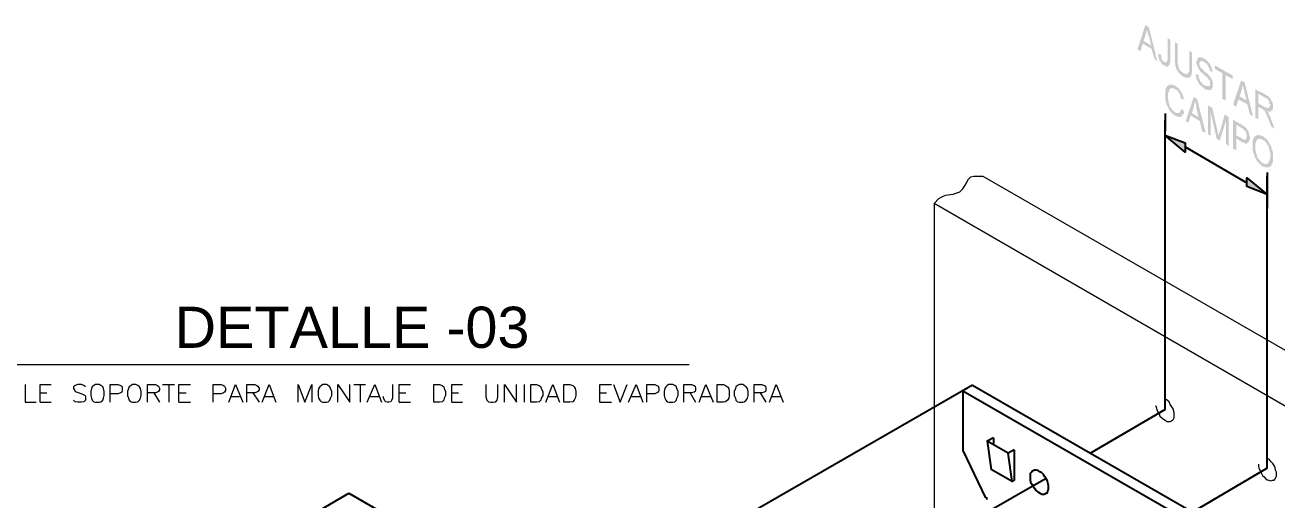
# Model space of a CAD drawing. Header units: millimetres. Extents: x 821 to 906, y 83 to 185.
# Drawn here: x 900.011 to 903.478, y 89.14 to 90.456 of the extents above; entities that cross this region are included whole.
import ezdxf

# ---------------------------------------------------------------- set-up
doc = ezdxf.new("R2010")
doc.units = ezdxf.units.MM
doc.layers.add('C.EMPOTRADO EN PARED Y TECHO', color=210, linetype='Continuous', lineweight=40)
doc.styles.add('Arial$001', font='arial.ttf', dxfattribs={"height": 3.480444})

# ---------------------------------------------------------------- blocks, each defined once
blk = doc.blocks.new('rejfgjfgjfg')
at = {"true_color": 0x000007}
h = blk.add_hatch(color=7, dxfattribs=at)
h.paths.add_polyline_path([(465.0527, 122.7571), (465.0825, 122.8483), (465.0958, 122.84), (465.1273, 122.7124), (465.1173, 122.7206), (465.1057, 122.7588), (465.0726, 122.7787), (465.0643, 122.7505)])
h.paths.add_polyline_path([(465.0759, 122.7886), (465.1041, 122.772), (465.0958, 122.8068), (465.0925, 122.8101), (465.0925, 122.8118), (465.0925, 122.8135), (465.0925, 122.8168), (465.0908, 122.8184), (465.0908, 122.8201), (465.0908, 122.8218), (465.0908, 122.8251), (465.0892, 122.8267), (465.0892, 122.8284), (465.0892, 122.8317), (465.0892, 122.8334), (465.0892, 122.8317), (465.0892, 122.8284), (465.0875, 122.8267), (465.0875, 122.8251), (465.0875, 122.8218), (465.0875, 122.8234), (465.0875, 122.8201), (465.0842, 122.8184), (465.0842, 122.8168), (465.0842, 122.8135)])
for points in [[(465.1306, 122.7422), (465.1405, 122.7372), (465.1405, 122.7356), (465.1405, 122.7339), (465.1422, 122.7339), (465.1422, 122.7306), (465.1422, 122.7289), (465.1422, 122.7273), (465.1422, 122.7256), (465.1422, 122.7223), (465.1438, 122.7206), (465.1438, 122.719), (465.1455, 122.7157), (465.1455, 122.714), (465.1488, 122.714), (465.1488, 122.7124), (465.1505, 122.7124), (465.1505, 122.7107), (465.1521, 122.7107), (465.1555, 122.7107), (465.1555, 122.7074), (465.1571, 122.7074), (465.1588, 122.7074), (465.1604, 122.7074), (465.1604, 122.7107), (465.1637, 122.7107), (465.1637, 122.7124), (465.1637, 122.714), (465.1637, 122.7157), (465.1654, 122.7157), (465.1654, 122.719), (465.1654, 122.7206), (465.1654, 122.7223), (465.1654, 122.7256), (465.1654, 122.7985), (465.1753, 122.7936), (465.1753, 122.7206), (465.1753, 122.719), (465.1753, 122.7157), (465.1753, 122.714), (465.1753, 122.7124), (465.1753, 122.7107), (465.1753, 122.7074), (465.1737, 122.7074), (465.1737, 122.7057), (465.1737, 122.7041), (465.1737, 122.7008), (465.1737, 122.7024), (465.172, 122.6991), (465.172, 122.6974), (465.1704, 122.6958), (465.1687, 122.6958), (465.1671, 122.6958), (465.1671, 122.6925), (465.1654, 122.6925), (465.1637, 122.6925), (465.1604, 122.6925), (465.1588, 122.6958), (465.1571, 122.6958), (465.1555, 122.6958), (465.1521, 122.6974), (465.1505, 122.6974), (465.1505, 122.6991), (465.1488, 122.6991), (465.1455, 122.7008), (465.1455, 122.7024), (465.1438, 122.7041), (465.1422, 122.7057), (465.1405, 122.7074), (465.1405, 122.7107), (465.1372, 122.7124), (465.1356, 122.714), (465.1356, 122.7157), (465.1356, 122.7173), (465.1356, 122.719), (465.1339, 122.7206), (465.1339, 122.7223), (465.1339, 122.7256), (465.1306, 122.7273), (465.1306, 122.7289), (465.1306, 122.7306), (465.1306, 122.7339), (465.1306, 122.7356), (465.1306, 122.7372), (465.1306, 122.7405)], [(465.2466, 122.7521), (465.2566, 122.7455), (465.2566, 122.6842), (465.2566, 122.6825), (465.2566, 122.6809), (465.2566, 122.6776), (465.2566, 122.6759), (465.2566, 122.6742), (465.2566, 122.6726), (465.2566, 122.6693), (465.2566, 122.6676), (465.2566, 122.6659), (465.2549, 122.6659), (465.2549, 122.6626), (465.2549, 122.6643), (465.2549, 122.661), (465.2549, 122.6593), (465.2516, 122.6577), (465.2516, 122.6543), (465.2499, 122.6543), (465.2499, 122.6527), (465.2483, 122.6527), (465.2483, 122.651), (465.2466, 122.651), (465.2433, 122.651), (465.2416, 122.651), (465.24, 122.651), (465.2367, 122.651), (465.235, 122.651), (465.2334, 122.651), (465.2334, 122.6527), (465.2317, 122.6527), (465.2284, 122.6527), (465.2267, 122.6543), (465.2251, 122.6543), (465.2234, 122.6577), (465.2201, 122.6577), (465.2201, 122.6593), (465.2184, 122.6593), (465.2168, 122.661), (465.2135, 122.6626), (465.2135, 122.6643), (465.2118, 122.6659), (465.2101, 122.6676), (465.2085, 122.6693), (465.2068, 122.6693), (465.2052, 122.6726), (465.2052, 122.6742), (465.2035, 122.6759), (465.2019, 122.6776), (465.2019, 122.6809), (465.1985, 122.6825), (465.1985, 122.6842), (465.1969, 122.6875), (465.1969, 122.6892), (465.1969, 122.6908), (465.1969, 122.6925), (465.1952, 122.6925), (465.1952, 122.6958), (465.1952, 122.6974), (465.1952, 122.6991), (465.1952, 122.7008), (465.1952, 122.7041), (465.1936, 122.7057), (465.1936, 122.7074), (465.1936, 122.7107), (465.1936, 122.7124), (465.1936, 122.714), (465.1936, 122.7157), (465.1936, 122.719), (465.1936, 122.7206), (465.1936, 122.7836), (465.2035, 122.7787), (465.2035, 122.714), (465.2035, 122.7124), (465.2035, 122.7107), (465.2035, 122.7074), (465.2035, 122.7057), (465.2035, 122.7041), (465.2035, 122.7008), (465.2035, 122.7024), (465.2052, 122.6991), (465.2052, 122.6974), (465.2052, 122.6958), (465.2052, 122.6925), (465.2052, 122.6908), (465.2085, 122.6892), (465.2068, 122.6892), (465.2085, 122.6875), (465.2085, 122.6842), (465.2101, 122.6842), (465.2101, 122.6825), (465.2118, 122.6809), (465.2118, 122.6776), (465.2135, 122.6776), (465.2135, 122.6759), (465.2168, 122.6759), (465.2168, 122.6742), (465.2184, 122.6742), (465.2184, 122.6726), (465.2201, 122.6726), (465.2234, 122.6693), (465.2217, 122.6693), (465.2251, 122.6676), (465.2267, 122.6676), (465.2284, 122.6659), (465.2317, 122.6659), (465.2334, 122.6659), (465.235, 122.6626), (465.235, 122.6643), (465.2367, 122.6626), (465.2367, 122.6659), (465.24, 122.6659), (465.2416, 122.6659), (465.2416, 122.6676), (465.2433, 122.6676), (465.2433, 122.6693), (465.2433, 122.6726), (465.2433, 122.6742), (465.2466, 122.6742), (465.2466, 122.6759), (465.2466, 122.6776), (465.2466, 122.6809), (465.2466, 122.6825), (465.2466, 122.6842), (465.2466, 122.6875), (465.2466, 122.6892), (465.2466, 122.6908)], [(465.2715, 122.6659), (465.2814, 122.661), (465.2814, 122.6593), (465.2814, 122.6577), (465.2814, 122.6543), (465.2814, 122.6527), (465.2814, 122.651), (465.2847, 122.6477), (465.2847, 122.6461), (465.2847, 122.6444), (465.2864, 122.6427), (465.2864, 122.6394), (465.288, 122.6378), (465.288, 122.6361), (465.2897, 122.6361), (465.2897, 122.6345), (465.293, 122.6345), (465.293, 122.6311), (465.2947, 122.6295), (465.2963, 122.6278), (465.2997, 122.6245), (465.3013, 122.6245), (465.303, 122.6229), (465.3046, 122.6229), (465.3046, 122.6212), (465.3079, 122.6212), (465.3096, 122.6212), (465.3096, 122.6195), (465.3113, 122.6195), (465.3146, 122.6195), (465.3129, 122.6195), (465.3162, 122.6195), (465.3179, 122.6195), (465.3195, 122.6195), (465.3229, 122.6195), (465.3229, 122.6212), (465.3245, 122.6212), (465.3245, 122.6229), (465.3245, 122.6245), (465.3245, 122.6278), (465.3245, 122.6295), (465.3245, 122.6311), (465.3245, 122.6345), (465.3245, 122.6361), (465.3229, 122.6378), (465.3229, 122.6394), (465.3229, 122.6427), (465.3195, 122.6427), (465.3195, 122.6444), (465.3179, 122.6461), (465.3162, 122.6477), (465.3162, 122.6494), (465.3162, 122.651), (465.3146, 122.651), (465.3129, 122.651), (465.3146, 122.6527), (465.3113, 122.6527), (465.3113, 122.6543), (465.3096, 122.6543), (465.3096, 122.6577), (465.3079, 122.6577), (465.3046, 122.6593), (465.303, 122.661), (465.3013, 122.6626), (465.3013, 122.6643), (465.2997, 122.6626), (465.2997, 122.6659), (465.2963, 122.6676), (465.2947, 122.6676), (465.2947, 122.6693), (465.293, 122.6693), (465.293, 122.6726), (465.2897, 122.6726), (465.2897, 122.6742), (465.288, 122.6742), (465.288, 122.6759), (465.2864, 122.6776), (465.2847, 122.6809), (465.2847, 122.6825), (465.2814, 122.6825), (465.2814, 122.6842), (465.2798, 122.6875), (465.2798, 122.6892), (465.2781, 122.6908), (465.2781, 122.6925), (465.2764, 122.6958), (465.2764, 122.6974), (465.2764, 122.6991), (465.2748, 122.6991), (465.2764, 122.7008), (465.2731, 122.7041), (465.2731, 122.7057), (465.2731, 122.7074), (465.2731, 122.7107), (465.2731, 122.7124), (465.2764, 122.714), (465.2764, 122.7157), (465.2748, 122.7173), (465.2764, 122.719), (465.2748, 122.719), (465.2764, 122.7206), (465.2781, 122.7206), (465.2781, 122.7223), (465.2798, 122.7223), (465.2798, 122.7256), (465.2814, 122.7256), (465.2814, 122.7273), (465.2847, 122.7273), (465.2864, 122.7273), (465.288, 122.7273), (465.2897, 122.7273), (465.293, 122.7273), (465.2947, 122.7256), (465.2963, 122.7256), (465.2997, 122.7256), (465.2997, 122.7223), (465.3013, 122.7223), (465.303, 122.7223), (465.303, 122.7206), (465.3046, 122.7206), (465.3079, 122.719), (465.3096, 122.719), (465.3096, 122.7157), (465.3113, 122.7157), (465.3113, 122.7173), (465.3146, 122.714), (465.3129, 122.714), (465.3162, 122.7124), (465.3179, 122.7107), (465.3195, 122.7074), (465.3195, 122.7057), (465.3229, 122.7057), (465.3229, 122.7041), (465.3245, 122.7008), (465.3245, 122.7024), (465.3245, 122.6991), (465.3262, 122.6974), (465.3262, 122.6958), (465.3295, 122.6925), (465.3278, 122.6925), (465.3295, 122.6908), (465.3278, 122.6908), (465.3311, 122.6892), (465.3311, 122.6875), (465.3311, 122.6842), (465.3328, 122.6825), (465.3328, 122.6809), (465.3328, 122.6776), (465.3328, 122.6759), (465.3328, 122.6742), (465.3328, 122.6726), (465.3229, 122.6776), (465.3229, 122.6809), (465.3229, 122.6825), (465.3229, 122.6842), (465.3229, 122.6875), (465.3195, 122.6875), (465.3195, 122.6892), (465.3195, 122.6908), (465.3179, 122.6925), (465.3179, 122.6958), (465.3162, 122.6974), (465.3146, 122.6991), (465.3129, 122.6991), (465.3146, 122.7008), (465.3113, 122.7008), (465.3113, 122.7041), (465.3096, 122.7041), (465.3096, 122.7057), (465.3079, 122.7057), (465.3046, 122.7074), (465.303, 122.7074), (465.303, 122.7107), (465.3013, 122.7107), (465.2997, 122.7124), (465.2963, 122.7124), (465.2947, 122.7124), (465.293, 122.7124), (465.293, 122.714), (465.2897, 122.714), (465.2897, 122.7124), (465.288, 122.7124), (465.2864, 122.7124), (465.2864, 122.7107), (465.2864, 122.7074), (465.2847, 122.7074), (465.2847, 122.7057), (465.2847, 122.7041), (465.2847, 122.7008), (465.2847, 122.7024), (465.2847, 122.6991), (465.2864, 122.6974), (465.2864, 122.6958), (465.288, 122.6925), (465.288, 122.6908), (465.2897, 122.6892), (465.2897, 122.6875), (465.293, 122.6875), (465.293, 122.6842), (465.2947, 122.6842), (465.2963, 122.6825), (465.2997, 122.6809), (465.2997, 122.6776), (465.3013, 122.6776), (465.303, 122.6759), (465.3046, 122.6742), (465.3079, 122.6726), (465.3096, 122.6693), (465.3113, 122.6693), (465.3113, 122.6676), (465.3146, 122.6676), (465.3146, 122.6659), (465.3162, 122.6659), (465.3162, 122.6626), (465.3179, 122.6626), (465.3179, 122.661), (465.3195, 122.661), (465.3195, 122.6593), (465.3229, 122.6593), (465.3229, 122.6577), (465.3245, 122.6543), (465.3262, 122.6527), (465.3262, 122.651), (465.3295, 122.651), (465.3295, 122.6477), (465.3295, 122.6461), (465.3311, 122.6461), (465.3311, 122.6444), (465.3311, 122.6427), (465.3328, 122.6427), (465.3328, 122.6394), (465.3328, 122.6378), (465.3328, 122.6361), (465.3345, 122.6361), (465.3345, 122.6345), (465.3345, 122.6311), (465.3345, 122.6295), (465.3345, 122.6278), (465.3345, 122.6245), (465.3345, 122.6229), (465.3345, 122.6212), (465.3345, 122.6195), (465.3345, 122.6162), (465.3345, 122.6146), (465.3328, 122.6129), (465.3328, 122.6096), (465.3328, 122.6113), (465.3311, 122.6096), (465.3311, 122.6079), (465.3295, 122.6063), (465.3278, 122.6063), (465.3262, 122.6063), (465.3262, 122.6046), (465.3245, 122.6046), (465.3229, 122.6046), (465.3195, 122.6046), (465.3179, 122.6046), (465.3162, 122.6046), (465.3146, 122.6046), (465.3146, 122.6063), (465.3113, 122.6063), (465.3096, 122.6063), (465.3079, 122.6079), (465.3046, 122.6079), (465.303, 122.6096), (465.303, 122.6113), (465.3013, 122.6096), (465.3013, 122.6129), (465.2997, 122.6129), (465.2997, 122.6146), (465.2963, 122.6146), (465.2947, 122.6162), (465.293, 122.6195), (465.2897, 122.6212), (465.288, 122.6212), (465.288, 122.6229), (465.2864, 122.6229), (465.2864, 122.6245), (465.2847, 122.6245), (465.2847, 122.6278), (465.2847, 122.6295), (465.2814, 122.6295), (465.2814, 122.6311), (465.2798, 122.6345), (465.2798, 122.6361), (465.2781, 122.6378), (465.2764, 122.6394), (465.2764, 122.6427), (465.2764, 122.6444), (465.2748, 122.6444), (465.2731, 122.6461), (465.2731, 122.6477), (465.2731, 122.651), (465.2731, 122.6527), (465.2715, 122.6543), (465.2715, 122.6577), (465.2715, 122.6593), (465.2715, 122.661), (465.2715, 122.6626), (465.2715, 122.6643)], [(465.3709, 122.5715), (465.3709, 122.6676), (465.3427, 122.6842), (465.3427, 122.6974), (465.409, 122.6593), (465.409, 122.6461), (465.3825, 122.661), (465.3825, 122.5665)], [(465.2168, 122.5367), (465.2267, 122.5251), (465.2267, 122.5234), (465.2267, 122.5218), (465.2267, 122.5184), (465.2251, 122.5168), (465.2251, 122.5151), (465.2234, 122.5135), (465.2217, 122.5135), (465.2234, 122.5101), (465.2217, 122.5101), (465.2201, 122.5101), (465.2201, 122.5085), (465.2184, 122.5085), (465.2184, 122.5068), (465.2168, 122.5068), (465.2135, 122.5035), (465.2135, 122.5052), (465.2118, 122.5035), (465.2118, 122.5052), (465.2101, 122.5035), (465.2101, 122.5052), (465.2085, 122.5035), (465.2068, 122.5052), (465.2052, 122.5035), (465.2052, 122.5052), (465.2035, 122.5035), (465.2035, 122.5052), (465.2019, 122.5035), (465.2019, 122.5068), (465.1985, 122.5068), (465.1969, 122.5068), (465.1969, 122.5085), (465.1952, 122.5085), (465.1936, 122.5085), (465.1903, 122.5101), (465.1886, 122.5135), (465.1869, 122.5135), (465.1869, 122.5151), (465.1836, 122.5151), (465.1836, 122.5168), (465.182, 122.5168), (465.182, 122.5184), (465.1803, 122.5184), (465.1803, 122.5218), (465.1787, 122.5218), (465.1787, 122.5234), (465.1753, 122.5234), (465.1753, 122.5251), (465.1737, 122.5251), (465.1737, 122.5284), (465.172, 122.53), (465.172, 122.5317), (465.1704, 122.5317), (465.1704, 122.5334), (465.1704, 122.5367), (465.1671, 122.5367), (465.1671, 122.5383), (465.1671, 122.54), (465.1654, 122.54), (465.1654, 122.5416), (465.1654, 122.545), (465.1637, 122.5466), (465.1637, 122.5483), (465.1604, 122.5516), (465.1604, 122.5532), (465.1604, 122.5549), (465.1604, 122.5566), (465.1588, 122.5599), (465.1588, 122.5615), (465.1588, 122.5632), (465.1588, 122.5665), (465.1588, 122.5682), (465.1571, 122.5682), (465.1571, 122.5698), (465.1571, 122.5715), (465.1571, 122.5748), (465.1571, 122.5764), (465.1571, 122.5781), (465.1571, 122.5814), (465.1571, 122.5831), (465.1571, 122.5847), (465.1571, 122.5864), (465.1571, 122.5897), (465.1571, 122.5914), (465.1571, 122.593), (465.1571, 122.5947), (465.1571, 122.598), (465.1571, 122.5997), (465.1571, 122.6013), (465.1571, 122.6046), (465.1588, 122.6046), (465.1588, 122.6063), (465.1588, 122.6079), (465.1588, 122.6096), (465.1588, 122.6113), (465.1604, 122.6129), (465.1604, 122.6146), (465.1637, 122.6162), (465.1637, 122.6195), (465.1654, 122.6195), (465.1654, 122.6212), (465.1671, 122.6212), (465.1671, 122.6229), (465.1704, 122.6229), (465.1687, 122.6229), (465.172, 122.6229), (465.172, 122.6245), (465.1737, 122.6245), (465.1753, 122.6245), (465.1787, 122.6245), (465.1803, 122.6245), (465.182, 122.6245), (465.1836, 122.6245), (465.1869, 122.6229), (465.1886, 122.6229), (465.1903, 122.6229), (465.1936, 122.6212), (465.1952, 122.6212), (465.1952, 122.6195), (465.1969, 122.6195), (465.1985, 122.6162), (465.2019, 122.6162), (465.2019, 122.6146), (465.2035, 122.6146), (465.2052, 122.6129), (465.2085, 122.6096), (465.2068, 122.6113), (465.2101, 122.6079), (465.2101, 122.6063), (465.2118, 122.6046), (465.2135, 122.6013), (465.2135, 122.5997), (465.2168, 122.5997), (465.2168, 122.598), (465.2184, 122.5947), (465.2184, 122.5963), (465.2184, 122.593), (465.2201, 122.5914), (465.2201, 122.5897), (465.2234, 122.5864), (465.2234, 122.5847), (465.2217, 122.5847), (465.2234, 122.5831), (465.2251, 122.5814), (465.2251, 122.5781), (465.2251, 122.5764), (465.2251, 122.5748), (465.2267, 122.5715), (465.2267, 122.5698), (465.2168, 122.5715), (465.2168, 122.5748), (465.2135, 122.5764), (465.2135, 122.5781), (465.2135, 122.5814), (465.2135, 122.5831), (465.2118, 122.5847), (465.2118, 122.5864), (465.2118, 122.5897), (465.2101, 122.5897), (465.2101, 122.5914), (465.2101, 122.593), (465.2085, 122.593), (465.2085, 122.5947), (465.2068, 122.5963), (465.2052, 122.598), (465.2052, 122.5997), (465.2035, 122.5997), (465.2035, 122.6013), (465.2019, 122.6013), (465.2019, 122.6046), (465.1985, 122.6046), (465.1985, 122.6063), (465.1969, 122.6063), (465.1952, 122.6079), (465.1936, 122.6079), (465.1903, 122.6096), (465.1903, 122.6113), (465.1886, 122.6096), (465.1886, 122.6113), (465.1869, 122.6096), (465.1869, 122.6129), (465.1836, 122.6129), (465.182, 122.6129), (465.1803, 122.6129), (465.1787, 122.6096), (465.1787, 122.6113), (465.1753, 122.6096), (465.1753, 122.6113), (465.1737, 122.6079), (465.172, 122.6063), (465.172, 122.6046), (465.1704, 122.6013), (465.1687, 122.6013), (465.1704, 122.5997), (465.1687, 122.5997), (465.1704, 122.598), (465.1687, 122.598), (465.1704, 122.5947), (465.1671, 122.593), (465.1671, 122.5914), (465.1671, 122.5897), (465.1671, 122.5864), (465.1671, 122.5847), (465.1671, 122.5831), (465.1671, 122.5814), (465.1671, 122.5781), (465.1671, 122.5764), (465.1671, 122.5748), (465.1671, 122.5715), (465.1671, 122.5698), (465.1671, 122.5682), (465.1671, 122.5665), (465.1704, 122.5632), (465.1704, 122.5615), (465.1704, 122.5599), (465.1687, 122.5599), (465.1704, 122.5566), (465.1704, 122.5549), (465.1687, 122.5549), (465.172, 122.5532), (465.172, 122.5516), (465.172, 122.5483), (465.1737, 122.5466), (465.1737, 122.545), (465.1753, 122.5416), (465.1753, 122.54), (465.1787, 122.5383), (465.1787, 122.5367), (465.1803, 122.5367), (465.1803, 122.5334), (465.182, 122.5317), (465.182, 122.53), (465.1836, 122.53), (465.1836, 122.5284), (465.1869, 122.5284), (465.1869, 122.5251), (465.1886, 122.5251), (465.1903, 122.5234), (465.1936, 122.5218), (465.1952, 122.5218), (465.1969, 122.5184), (465.1985, 122.5184), (465.2019, 122.5184), (465.2035, 122.5184), (465.2052, 122.5184), (465.2085, 122.5184), (465.2068, 122.5184), (465.2101, 122.5184), (465.2101, 122.5218), (465.2118, 122.5218), (465.2118, 122.5234), (465.2135, 122.5234), (465.2135, 122.5251), (465.2135, 122.5284), (465.2168, 122.5284), (465.2168, 122.53), (465.2168, 122.5317), (465.2168, 122.5334)], [(465.3162, 122.4405), (465.3162, 122.5483), (465.3328, 122.5383), (465.3527, 122.4505), (465.3527, 122.4488), (465.3527, 122.4472), (465.3527, 122.4455), (465.3543, 122.4422), (465.3543, 122.4405), (465.3543, 122.4389), (465.3543, 122.4356), (465.3543, 122.4372), (465.3543, 122.4339), (465.356, 122.4339), (465.356, 122.4322), (465.356, 122.4339), (465.356, 122.4356), (465.356, 122.4372), (465.356, 122.4389), (465.3577, 122.4405), (465.3577, 122.4422), (465.3577, 122.4455), (465.3577, 122.4472), (465.361, 122.4472), (465.3792, 122.5135), (465.3941, 122.5035), (465.3941, 122.3958), (465.3842, 122.4024), (465.3842, 122.4919), (465.361, 122.4157), (465.3494, 122.4223), (465.3262, 122.5251), (465.3262, 122.4339)], [(465.2317, 122.4074), (465.2317, 122.3726), (465.1555, 122.4356)], [(465.4621, 122.2433), (465.4621, 122.2764), (465.5383, 122.2135)]]:
    blk.add_hatch(color=7, dxfattribs=at).paths.add_polyline_path(points)
h = blk.add_hatch(color=7, dxfattribs=at)
h.paths.add_polyline_path([(465.4107, 122.5516), (465.4405, 122.6394), (465.4538, 122.6345), (465.4853, 122.5068), (465.4737, 122.5135), (465.4637, 122.5516), (465.4306, 122.5698), (465.4223, 122.5416)])
h.paths.add_polyline_path([(465.4356, 122.5814), (465.4604, 122.5665), (465.4521, 122.5997), (465.4521, 122.6013), (465.4521, 122.6046), (465.4521, 122.6063), (465.4521, 122.6079), (465.4488, 122.6096), (465.4488, 122.6113), (465.4488, 122.6129), (465.4488, 122.6146), (465.4488, 122.6162), (465.4472, 122.6195), (465.4472, 122.6212), (465.4472, 122.6229), (465.4472, 122.6245), (465.4472, 122.6229), (465.4455, 122.6212), (465.4455, 122.6195), (465.4455, 122.6162), (465.4455, 122.6146), (465.4438, 122.6129), (465.4438, 122.6096), (465.4438, 122.6079)])
h = blk.add_hatch(color=7, dxfattribs=at)
h.paths.add_polyline_path([(465.2334, 122.4886), (465.2632, 122.5781), (465.2764, 122.5715), (465.3079, 122.4455), (465.2947, 122.4505), (465.2864, 122.4886), (465.2516, 122.5101), (465.2433, 122.4836)])
h.paths.add_polyline_path([(465.2566, 122.5184), (465.2814, 122.5035), (465.2731, 122.5383), (465.2731, 122.54), (465.2731, 122.5416), (465.2731, 122.545), (465.2731, 122.5466), (465.2715, 122.5483), (465.2715, 122.5516), (465.2715, 122.5532), (465.2715, 122.5549), (465.2715, 122.5566), (465.2698, 122.5566), (465.2698, 122.5599), (465.2698, 122.5615), (465.2698, 122.5632), (465.2698, 122.5615), (465.2665, 122.5599), (465.2665, 122.5566), (465.2665, 122.5582), (465.2665, 122.5549), (465.2665, 122.5532), (465.2648, 122.5516), (465.2648, 122.5483), (465.2648, 122.5466)])
h = blk.add_hatch(color=7, dxfattribs=at)
h.paths.add_polyline_path([(465.4936, 122.5019), (465.4936, 122.6079), (465.53, 122.5897), (465.5317, 122.5864), (465.535, 122.5864), (465.5367, 122.5847), (465.5383, 122.5831), (465.5416, 122.5831), (465.54, 122.5831), (465.5433, 122.5814), (465.545, 122.5781), (465.5466, 122.5764), (465.5499, 122.5748), (465.5499, 122.5715), (465.5516, 122.5715), (465.5516, 122.5698), (465.5532, 122.5682), (465.5532, 122.5665), (465.5549, 122.5632), (465.5549, 122.5615), (465.5582, 122.5599), (465.5582, 122.5566), (465.5582, 122.5549), (465.5582, 122.5532), (465.5599, 122.5516), (465.5599, 122.5483), (465.5599, 122.5466), (465.5599, 122.545), (465.5599, 122.5416), (465.5599, 122.5433), (465.5599, 122.54), (465.5599, 122.5383), (465.5599, 122.5367), (465.5582, 122.5334), (465.5582, 122.5317), (465.5582, 122.53), (465.5549, 122.53), (465.5549, 122.5284), (465.5532, 122.5284), (465.5532, 122.5251), (465.5516, 122.5251), (465.5499, 122.5234), (465.5466, 122.5234), (465.545, 122.5234), (465.5433, 122.5234), (465.5433, 122.5251), (465.5416, 122.5251), (465.54, 122.5251), (465.5383, 122.5251), (465.5367, 122.5251), (465.5383, 122.5251), (465.5383, 122.5234), (465.5416, 122.5218), (465.54, 122.5218), (465.5433, 122.5184), (465.5433, 122.5168), (465.545, 122.5151), (465.545, 122.5135), (465.5466, 122.5101), (465.5466, 122.5085), (465.5499, 122.5068), (465.5499, 122.5035), (465.5499, 122.5052), (465.5516, 122.5019), (465.5516, 122.5002), (465.5516, 122.4985), (465.5665, 122.4604), (465.5532, 122.4687), (465.5433, 122.4952), (465.5416, 122.4985), (465.5416, 122.5002), (465.5416, 122.5019), (465.5383, 122.5035), (465.5383, 122.5068), (465.5383, 122.5085), (465.5367, 122.5085), (465.5367, 122.5101), (465.5367, 122.5135), (465.535, 122.5135), (465.535, 122.5151), (465.535, 122.5168), (465.5317, 122.5184), (465.5317, 122.5218), (465.53, 122.5234), (465.53, 122.5251), (465.5284, 122.5251), (465.5284, 122.5284), (465.5267, 122.53), (465.5251, 122.53), (465.5234, 122.5317), (465.5217, 122.5334), (465.5201, 122.5334), (465.5168, 122.5367), (465.5052, 122.5416), (465.5052, 122.4952)])
h.paths.add_polyline_path([(465.5052, 122.5549), (465.5284, 122.5416), (465.53, 122.54), (465.5317, 122.54), (465.535, 122.54), (465.535, 122.5383), (465.5367, 122.5383), (465.5383, 122.5383), (465.5416, 122.5383), (465.54, 122.5383), (465.5433, 122.5383), (465.545, 122.5383), (465.545, 122.54), (465.5466, 122.54), (465.5466, 122.5416), (465.5466, 122.545), (465.5499, 122.5466), (465.5499, 122.5483), (465.5499, 122.5516), (465.5466, 122.5532), (465.5466, 122.5549), (465.5466, 122.5566), (465.5466, 122.5582), (465.5466, 122.5599), (465.545, 122.5615), (465.545, 122.5632), (465.5433, 122.5665), (465.5433, 122.5682), (465.5416, 122.5682), (465.5416, 122.5698), (465.5383, 122.5698), (465.5383, 122.5715), (465.5367, 122.5715), (465.535, 122.5748), (465.5317, 122.5764), (465.53, 122.5764), (465.5052, 122.5914)])
h = blk.add_hatch(color=7, dxfattribs=at)
h.paths.add_polyline_path([(465.4107, 122.3858), (465.4107, 122.4936), (465.4405, 122.477), (465.4438, 122.4753), (465.4455, 122.472), (465.4472, 122.472), (465.4488, 122.4704), (465.4521, 122.4704), (465.4521, 122.4687), (465.4538, 122.4687), (465.4538, 122.4654), (465.4555, 122.4654), (465.4588, 122.4637), (465.4604, 122.4621), (465.4621, 122.4604), (465.4621, 122.4571), (465.4637, 122.4571), (465.4637, 122.4555), (465.4637, 122.4538), (465.4671, 122.4538), (465.4671, 122.4505), (465.4671, 122.4488), (465.4687, 122.4488), (465.4687, 122.4472), (465.4687, 122.4455), (465.4704, 122.4422), (465.4704, 122.4405), (465.4704, 122.4389), (465.4704, 122.4356), (465.4737, 122.4339), (465.472, 122.4339), (465.4737, 122.4322), (465.4737, 122.4306), (465.4737, 122.4273), (465.472, 122.4273), (465.4737, 122.4256), (465.472, 122.4256), (465.4737, 122.424), (465.4737, 122.4223), (465.472, 122.4223), (465.4737, 122.419), (465.4704, 122.4173), (465.4704, 122.4157), (465.4704, 122.4124), (465.4687, 122.4107), (465.4687, 122.409), (465.4671, 122.409), (465.4671, 122.4074), (465.4637, 122.4074), (465.4621, 122.4041), (465.4604, 122.4041), (465.4588, 122.4041), (465.4555, 122.4041), (465.4555, 122.4074), (465.4538, 122.4074), (465.4521, 122.4074), (465.4488, 122.4074), (465.4472, 122.409), (465.4455, 122.409), (465.4438, 122.4107), (465.4223, 122.424), (465.4223, 122.3792)])
h.paths.add_polyline_path([(465.4223, 122.4356), (465.4438, 122.424), (465.4455, 122.4223), (465.4472, 122.4223), (465.4488, 122.4223), (465.4488, 122.419), (465.4521, 122.419), (465.4538, 122.419), (465.4555, 122.419), (465.4588, 122.4223), (465.4604, 122.4223), (465.4604, 122.424), (465.4604, 122.4256), (465.4604, 122.4273), (465.4621, 122.4306), (465.4621, 122.4322), (465.4621, 122.4339), (465.4621, 122.4356), (465.4604, 122.4389), (465.4604, 122.4405), (465.4604, 122.4422), (465.4604, 122.4455), (465.4588, 122.4455), (465.4588, 122.4472), (465.4588, 122.4488), (465.4555, 122.4505), (465.4555, 122.4521), (465.4555, 122.4538), (465.4538, 122.4538), (465.4538, 122.4555), (465.4521, 122.4555), (465.4521, 122.4571), (465.4488, 122.4571), (465.4472, 122.4604), (465.4455, 122.4621), (465.4438, 122.4621), (465.4223, 122.4753)])
h = blk.add_hatch(color=7, dxfattribs=at)
h.paths.add_polyline_path([(465.4836, 122.3958), (465.4836, 122.3974), (465.4836, 122.4008), (465.4836, 122.4024), (465.4836, 122.4041), (465.4836, 122.4074), (465.4836, 122.409), (465.4836, 122.4107), (465.4836, 122.4124), (465.4853, 122.4157), (465.4853, 122.4173), (465.4853, 122.419), (465.4853, 122.4223), (465.4886, 122.424), (465.4869, 122.424), (465.4886, 122.4256), (465.4869, 122.4256), (465.4903, 122.4256), (465.4903, 122.4273), (465.4903, 122.4306), (465.4919, 122.4306), (465.4919, 122.4322), (465.4936, 122.4322), (465.4969, 122.4339), (465.4985, 122.4339), (465.4985, 122.4356), (465.5002, 122.4356), (465.5002, 122.4372), (465.5019, 122.4356), (465.5019, 122.4372), (465.5052, 122.4356), (465.5052, 122.4372), (465.5068, 122.4356), (465.5068, 122.4372), (465.5085, 122.4356), (465.5085, 122.4372), (465.5118, 122.4356), (465.5118, 122.4372), (465.5135, 122.4356), (465.5135, 122.4339), (465.5151, 122.4339), (465.5168, 122.4339), (465.5201, 122.4322), (465.5217, 122.4322), (465.5234, 122.4306), (465.5267, 122.4306), (465.5267, 122.4273), (465.5284, 122.4273), (465.5284, 122.4256), (465.53, 122.4256), (465.5317, 122.424), (465.535, 122.4223), (465.5367, 122.419), (465.5383, 122.4173), (465.5416, 122.4157), (465.5416, 122.4124), (465.5433, 122.4124), (465.5433, 122.4107), (465.545, 122.409), (465.545, 122.4074), (465.5466, 122.4074), (465.5466, 122.4041), (465.5466, 122.4024), (465.5499, 122.4008), (465.5516, 122.3974), (465.5516, 122.3958), (465.5532, 122.3941), (465.5532, 122.3925), (465.5532, 122.3892), (465.5549, 122.3875), (465.5549, 122.3858), (465.5549, 122.3825), (465.5549, 122.3809), (465.5582, 122.3792), (465.5582, 122.3776), (465.5582, 122.3742), (465.5582, 122.3726), (465.5599, 122.3709), (465.5599, 122.3693), (465.5599, 122.3659), (465.5599, 122.3643), (465.5599, 122.3626), (465.5599, 122.3593), (465.5599, 122.3577), (465.5599, 122.356), (465.5599, 122.3543), (465.5599, 122.351), (465.5599, 122.3494), (465.5599, 122.3477), (465.5599, 122.3444), (465.5599, 122.3427), (465.5599, 122.3411), (465.5599, 122.3394), (465.5599, 122.3361), (465.5582, 122.3361), (465.5582, 122.3345), (465.5582, 122.3328), (465.5582, 122.3295), (465.5582, 122.3311), (465.5549, 122.3278), (465.5549, 122.3262), (465.5532, 122.3245), (465.5532, 122.3212), (465.5516, 122.3212), (465.5516, 122.3195), (465.5499, 122.3195), (465.5499, 122.3179), (465.5466, 122.3179), (465.545, 122.3162), (465.5433, 122.3162), (465.5416, 122.3162), (465.54, 122.3162), (465.5383, 122.3162), (465.5367, 122.3162), (465.535, 122.3162), (465.5317, 122.3162), (465.53, 122.3162), (465.5284, 122.3162), (465.5284, 122.3179), (465.5267, 122.3179), (465.5251, 122.3179), (465.5234, 122.3179), (465.5234, 122.3195), (465.5217, 122.3195), (465.5201, 122.3195), (465.5201, 122.3212), (465.5168, 122.3212), (465.5151, 122.3245), (465.5135, 122.3262), (465.5118, 122.3278), (465.5085, 122.3278), (465.5085, 122.3295), (465.5068, 122.3328), (465.5052, 122.3345), (465.5019, 122.3361), (465.5002, 122.3394), (465.5002, 122.3411), (465.4985, 122.3411), (465.4985, 122.3427), (465.4985, 122.3444), (465.4969, 122.3444), (465.4969, 122.3477), (465.4936, 122.3494), (465.4936, 122.351), (465.4919, 122.3543), (465.4919, 122.356), (465.4903, 122.3577), (465.4903, 122.3593), (465.4903, 122.3626), (465.4886, 122.3643), (465.4886, 122.3659), (465.4869, 122.3659), (465.4886, 122.3693), (465.4853, 122.3709), (465.4853, 122.3726), (465.4853, 122.3742), (465.4853, 122.3776), (465.4853, 122.3792), (465.4836, 122.3792), (465.4836, 122.3809), (465.4836, 122.3825), (465.4836, 122.3858), (465.4836, 122.3875), (465.4836, 122.3892), (465.4836, 122.3925), (465.4836, 122.3941)])
h.paths.add_polyline_path([(465.4936, 122.3892), (465.4936, 122.3875), (465.4936, 122.3858), (465.4936, 122.3825), (465.4936, 122.3809), (465.4936, 122.3792), (465.4936, 122.3776), (465.4969, 122.3742), (465.4969, 122.3726), (465.4969, 122.3709), (465.4969, 122.3693), (465.4969, 122.3659), (465.4985, 122.3659), (465.4985, 122.3643), (465.4985, 122.3626), (465.5002, 122.3593), (465.5002, 122.3577), (465.5002, 122.356), (465.5019, 122.3543), (465.5019, 122.351), (465.5052, 122.3494), (465.5068, 122.3477), (465.5068, 122.3444), (465.5068, 122.3461), (465.5085, 122.3427), (465.5118, 122.3411), (465.5135, 122.3394), (465.5151, 122.3361), (465.5168, 122.3345), (465.5201, 122.3328), (465.5217, 122.3328), (465.5234, 122.3295), (465.5234, 122.3311), (465.5267, 122.3295), (465.5251, 122.3311), (465.5284, 122.3295), (465.5284, 122.3278), (465.53, 122.3278), (465.5317, 122.3278), (465.535, 122.3278), (465.5367, 122.3278), (465.5383, 122.3295), (465.5383, 122.3311), (465.5416, 122.3295), (465.54, 122.3311), (465.5416, 122.3328), (465.54, 122.3328), (465.5433, 122.3328), (465.5433, 122.3345), (465.545, 122.3345), (465.545, 122.3361), (465.545, 122.3394), (465.5466, 122.3394), (465.5466, 122.3411), (465.5466, 122.3427), (465.5466, 122.3444), (465.5499, 122.3477), (465.5499, 122.3494), (465.5499, 122.351), (465.5499, 122.3543), (465.5499, 122.356), (465.5499, 122.3577), (465.5499, 122.3593), (465.5499, 122.3626), (465.5499, 122.3643), (465.5499, 122.3659), (465.5499, 122.3693), (465.5499, 122.3709), (465.5499, 122.3726), (465.5499, 122.3742), (465.5466, 122.3742), (465.5466, 122.3776), (465.5466, 122.3792), (465.5466, 122.3809), (465.5466, 122.3825), (465.545, 122.3858), (465.545, 122.3875), (465.545, 122.3892), (465.5433, 122.3925), (465.5433, 122.3941), (465.5416, 122.3958), (465.5416, 122.3974), (465.54, 122.3991), (465.5383, 122.4008), (465.5383, 122.4024), (465.5367, 122.4041), (465.535, 122.4074), (465.535, 122.409), (465.5317, 122.409), (465.5317, 122.4107), (465.53, 122.4124), (465.5284, 122.4157), (465.5267, 122.4173), (465.5234, 122.4173), (465.5217, 122.419), (465.5201, 122.419), (465.5168, 122.4223), (465.5151, 122.4223), (465.5135, 122.4223), (465.5118, 122.4223), (465.5118, 122.424), (465.5085, 122.424), (465.5085, 122.4223), (465.5068, 122.4223), (465.5052, 122.4223), (465.5019, 122.4223), (465.5019, 122.419), (465.5002, 122.419), (465.5002, 122.4173), (465.4985, 122.4173), (465.4985, 122.4157), (465.4985, 122.4124), (465.4969, 122.4124), (465.4969, 122.4107), (465.4969, 122.409), (465.4969, 122.4074), (465.4936, 122.4041), (465.4936, 122.4024), (465.4936, 122.4008), (465.4936, 122.3974), (465.4936, 122.3958), (465.4936, 122.3941), (465.4936, 122.3925)])
at = {"color": 7, "linetype": 'Continuous', "lineweight": -2, "true_color": 0x000007}
for points in [[(465.1571, 122.5168), (465.1555, 122.3858), (465.1555, 122.3858)], [(465.1571, 121.4096), (465.1571, 122.4919), (465.1571, 122.4919)], [(465.2317, 122.3925), (465.4621, 122.2582), (465.4621, 122.2582)], [(465.5383, 122.2963), (465.5383, 122.1621), (465.5383, 122.1621)], [(465.5383, 121.1892), (465.5383, 122.2831), (465.5383, 122.2831)], [(464.4361, 121.5008), (462.9162, 120.624), (462.9162, 120.624)], [(464.4361, 121.5008), (465.3925, 120.9488), (465.3925, 120.7367)], [(464.3997, 121.4792), (464.3997, 121.2637), (464.3997, 121.2637)], [(464.3997, 121.4792), (465.356, 120.9273), (465.356, 120.7151)], [(465.1571, 121.4096), (464.877, 121.2455), (464.877, 121.2455)], [(464.514, 121.3035), (464.4908, 121.2903), (464.5057, 121.1842)], [(464.514, 121.3035), (464.514, 121.2787), (464.514, 121.2787)], [(464.4858, 121.0781), (464.4013, 121.2555), (464.4013, 121.2555)], [(464.5687, 121.2455), (464.4908, 121.2903), (464.4908, 121.2903)], [(464.5919, 121.2588), (464.5687, 121.2455), (464.5687, 121.2455)], [(464.5919, 121.2588), (464.5919, 121.1444), (464.5919, 121.1444)], [(464.5919, 121.1444), (464.5836, 121.1394), (464.5687, 121.2455)], [(464.5836, 121.1394), (464.5057, 121.1842), (464.5057, 121.1842)], [(465.5383, 121.1892), (465.2582, 121.0251), (465.2582, 121.0251)], [(464.7113, 121.151), (464.4543, 121.0035), (464.4543, 121.0035)], [(461.8704, 120.9604), (462.1024, 121.0963), (462.1024, 121.0963)], [(462.1024, 121.0963), (465.0295, 119.4041), (465.0295, 119.4041)]]:
    blk.add_lwpolyline(points, dxfattribs=at)
for points in [[(465.2317, 122.4074), (465.2317, 122.3726), (465.1555, 122.4356)], [(465.4621, 122.2433), (465.4621, 122.2764), (465.5383, 122.2135)], [(464.7113, 121.0963), (464.7162, 121.098), (464.7179, 121.1046), (464.7195, 121.1096), (464.7195, 121.1162), (464.7195, 121.1245), (464.7179, 121.1345), (464.7162, 121.1427), (464.7113, 121.151), (464.7063, 121.1577), (464.7013, 121.1659), (464.6947, 121.1726), (464.688, 121.1759), (464.6814, 121.1809), (464.6748, 121.1825), (464.6682, 121.1825), (464.6648, 121.1809), (464.6582, 121.1776), (464.6566, 121.1742), (464.6516, 121.1693), (464.6516, 121.161), (464.6516, 121.1543), (464.6516, 121.1461), (464.6532, 121.1378), (464.6582, 121.1295), (464.6632, 121.1212), (464.6682, 121.1146), (464.6731, 121.1063), (464.6798, 121.1013), (464.6864, 121.098), (464.6947, 121.093), (464.698, 121.093), (464.7046, 121.093)]]:
    blk.add_lwpolyline(points, close=True, dxfattribs=at)
at = {"color": 7, "linetype": 'Continuous', "lineweight": 9, "true_color": 0x000007}
for points in [[(464.2919, 122.1803), (464.3101, 122.1985), (464.3234, 122.2068), (464.335, 122.2118), (464.3632, 122.2151), (464.388, 122.2234), (464.3997, 122.235), (464.4079, 122.2483), (464.4212, 122.2715), (464.4295, 122.2798), (464.4411, 122.2831), (464.4742, 122.2831), (466.3985, 121.1742)], [(466.2162, 121.0682), (464.2919, 122.1803), (464.2919, 120.9787)], [(460.8538, 121.5772), (463.3764, 121.5772), (463.3764, 121.5772)], [(460.8919, 121.5026), (460.8919, 121.4363), (460.9333, 121.4363)], [(460.9483, 121.4363), (460.9483, 121.5026), (460.9897, 121.5026)], [(461.1173, 121.4943), (461.1107, 121.4993), (461.1024, 121.5026), (461.0891, 121.5026), (461.0792, 121.4993), (461.0726, 121.4943), (461.0726, 121.4877), (461.0775, 121.481), (461.0792, 121.4761), (461.0858, 121.4744), (461.1041, 121.4678), (461.1107, 121.4645), (461.1157, 121.4611), (461.1173, 121.4562), (461.1173, 121.4446), (461.1107, 121.4379), (461.1024, 121.4363), (461.0891, 121.4363), (461.0792, 121.4379), (461.0726, 121.4446)], [(461.2101, 121.4363), (461.2101, 121.5026), (461.24, 121.5026), (461.2483, 121.4993), (461.2532, 121.496), (461.2549, 121.4893), (461.2549, 121.481), (461.2532, 121.4744), (461.2483, 121.4711), (461.24, 121.4678), (461.2101, 121.4678)], [(461.3494, 121.4363), (461.3494, 121.5026), (461.3792, 121.5026), (461.3875, 121.4993), (461.3908, 121.496), (461.3941, 121.4893), (461.3941, 121.4827), (461.3908, 121.4761), (461.3875, 121.4744), (461.3792, 121.4711), (461.3494, 121.4711)], [(461.4057, 121.5026), (461.4505, 121.5026), (461.4505, 121.5026)], [(461.4289, 121.5026), (461.4289, 121.4363), (461.4289, 121.4363)], [(461.467, 121.4363), (461.467, 121.5026), (461.5101, 121.5026)], [(461.5947, 121.4363), (461.5947, 121.5026), (461.6245, 121.5026), (461.6344, 121.4993), (461.6378, 121.496), (461.6411, 121.4893), (461.6411, 121.481), (461.6378, 121.4744), (461.6344, 121.4711), (461.6245, 121.4678), (461.5947, 121.4678)], [(461.6543, 121.4363), (461.6792, 121.5026), (461.7057, 121.4363)], [(461.7206, 121.4363), (461.7206, 121.5026), (461.7505, 121.5026), (461.7588, 121.4993), (461.7621, 121.496), (461.767, 121.4893), (461.767, 121.4827), (461.7621, 121.4761), (461.7588, 121.4744), (461.7505, 121.4711), (461.7206, 121.4711)], [(461.7786, 121.4363), (461.8052, 121.5026), (461.83, 121.4363)], [(461.9129, 121.4363), (461.9129, 121.5026), (461.9378, 121.4363), (461.9643, 121.5026), (461.9643, 121.4363)], [(462.0621, 121.4363), (462.0621, 121.5026), (462.1068, 121.4363), (462.1068, 121.5026)], [(462.1217, 121.5026), (462.1648, 121.5026), (462.1648, 121.5026)], [(462.1449, 121.5026), (462.1449, 121.4363), (462.1449, 121.4363)], [(462.1715, 121.4363), (462.1996, 121.5026), (462.2245, 121.4363)], [(462.2659, 121.5026), (462.2659, 121.4512), (462.2626, 121.4429), (462.2593, 121.4379), (462.2527, 121.4363), (462.246, 121.4363), (462.2394, 121.4379), (462.2378, 121.4429), (462.2328, 121.4512), (462.2328, 121.4578)], [(462.2908, 121.4363), (462.2908, 121.5026), (462.3339, 121.5026)], [(462.488, 121.4363), (462.488, 121.5026), (462.5278, 121.5026)], [(462.6157, 121.5026), (462.6157, 121.4562), (462.619, 121.4446), (462.6256, 121.4379), (462.6339, 121.4363), (462.6405, 121.4363), (462.6521, 121.4379), (462.6571, 121.4446), (462.6604, 121.4562), (462.6604, 121.5026)], [(462.6853, 121.4363), (462.6853, 121.5026), (462.73, 121.4363), (462.73, 121.5026)], [(462.7582, 121.5026), (462.7582, 121.4363), (462.7582, 121.4363)], [(462.8394, 121.4363), (462.8659, 121.5026), (462.8908, 121.4363)], [(463.0416, 121.4363), (463.0416, 121.5026), (463.0847, 121.5026)], [(463.093, 121.5026), (463.1179, 121.4363), (463.1444, 121.5026)], [(463.1494, 121.4363), (463.1775, 121.5026), (463.2024, 121.4363)], [(463.2173, 121.4363), (463.2173, 121.5026), (463.2472, 121.5026), (463.2554, 121.4993), (463.2604, 121.496), (463.2621, 121.4893), (463.2621, 121.481), (463.2604, 121.4744), (463.2554, 121.4711), (463.2472, 121.4678), (463.2173, 121.4678)], [(463.3565, 121.4363), (463.3565, 121.5026), (463.3847, 121.5026), (463.3947, 121.4993), (463.398, 121.496), (463.3996, 121.4893), (463.3996, 121.4827), (463.398, 121.4761), (463.3947, 121.4744), (463.3847, 121.4711), (463.3565, 121.4711)], [(463.4129, 121.4363), (463.4378, 121.5026), (463.4659, 121.4363)], [(463.6184, 121.4363), (463.6184, 121.5026), (463.6483, 121.5026), (463.6565, 121.4993), (463.6615, 121.496), (463.6632, 121.4893), (463.6632, 121.4827), (463.6615, 121.4761), (463.6565, 121.4744), (463.6483, 121.4711), (463.6184, 121.4711)], [(463.6764, 121.4363), (463.7013, 121.5026), (463.7278, 121.4363)], [(464.3997, 121.4792), (464.4361, 121.5008), (464.4361, 121.5008)], [(460.9483, 121.4711), (460.9731, 121.4711), (460.9731, 121.4711)], [(461.3726, 121.4711), (461.3941, 121.4363), (461.3941, 121.4363)], [(461.467, 121.4711), (461.4936, 121.4711), (461.4936, 121.4711)], [(461.6626, 121.4578), (461.6941, 121.4578), (461.6941, 121.4578)], [(461.7438, 121.4711), (461.767, 121.4363), (461.767, 121.4363)], [(461.7886, 121.4578), (461.8201, 121.4578), (461.8201, 121.4578)], [(462.1831, 121.4578), (462.2146, 121.4578), (462.2146, 121.4578)], [(462.2908, 121.4711), (462.3157, 121.4711), (462.3157, 121.4711)], [(462.488, 121.4711), (462.5129, 121.4711), (462.5129, 121.4711)], [(462.8494, 121.4578), (462.8809, 121.4578), (462.8809, 121.4578)], [(463.0416, 121.4711), (463.0665, 121.4711), (463.0665, 121.4711)], [(463.161, 121.4578), (463.1925, 121.4578), (463.1925, 121.4578)], [(463.3797, 121.4711), (463.3996, 121.4363), (463.3996, 121.4363)], [(463.4228, 121.4578), (463.456, 121.4578), (463.456, 121.4578)], [(463.6416, 121.4711), (463.6632, 121.4363), (463.6632, 121.4363)], [(463.6864, 121.4578), (463.7179, 121.4578), (463.7179, 121.4578)], [(465.1206, 121.4245), (465.1223, 121.4179), (465.1256, 121.4096), (465.1273, 121.4013), (465.1339, 121.393), (465.1372, 121.3847), (465.1438, 121.3781), (465.1505, 121.3731), (465.1571, 121.3698), (465.1637, 121.3648), (465.1704, 121.3648), (465.1753, 121.3648), (465.1803, 121.3665), (465.1836, 121.3698), (465.1886, 121.3748), (465.1903, 121.3798), (465.1903, 121.388), (465.1903, 121.3963), (465.1886, 121.403), (465.1869, 121.4113), (465.182, 121.4195), (465.1753, 121.4278), (465.172, 121.4378), (465.1654, 121.4427), (465.1604, 121.4461)], [(460.9483, 121.4363), (460.9897, 121.4363), (460.9897, 121.4363)], [(461.467, 121.4363), (461.5101, 121.4363), (461.5101, 121.4363)], [(462.2908, 121.4363), (462.3339, 121.4363), (462.3339, 121.4363)], [(462.488, 121.4363), (462.5278, 121.4363), (462.5278, 121.4363)], [(463.0416, 121.4363), (463.0847, 121.4363), (463.0847, 121.4363)], [(465.5052, 121.2041), (465.5052, 121.1974), (465.5068, 121.1892), (465.5118, 121.1809), (465.5151, 121.1726), (465.5201, 121.1626), (465.5267, 121.1577), (465.5317, 121.151), (465.5383, 121.1461), (465.545, 121.1444), (465.5516, 121.1427), (465.5582, 121.1444), (465.5648, 121.1444), (465.5682, 121.1494), (465.5698, 121.1527), (465.5731, 121.1593), (465.5731, 121.1676), (465.5731, 121.1742), (465.5698, 121.1825), (465.5682, 121.1908), (465.5648, 121.1991), (465.5599, 121.2074), (465.5532, 121.214), (465.5466, 121.2206), (465.5433, 121.2256)]]:
    blk.add_lwpolyline(points, dxfattribs=at)
for points in [[(461.1554, 121.5026), (461.1488, 121.4993), (461.1422, 121.4943), (461.1405, 121.4877), (461.1372, 121.4761), (461.1372, 121.4611), (461.1405, 121.4512), (461.1422, 121.4446), (461.1488, 121.4379), (461.1554, 121.4363), (461.1687, 121.4363), (461.1753, 121.4379), (461.182, 121.4446), (461.1853, 121.4512), (461.1869, 121.4611), (461.1869, 121.4761), (461.1853, 121.4877), (461.182, 121.4943), (461.1753, 121.4993), (461.1687, 121.5026)], [(461.293, 121.5026), (461.288, 121.4993), (461.2814, 121.4943), (461.2781, 121.4877), (461.2748, 121.4761), (461.2748, 121.4611), (461.2781, 121.4512), (461.2814, 121.4446), (461.288, 121.4379), (461.293, 121.4363), (461.3063, 121.4363), (461.3129, 121.4379), (461.3195, 121.4446), (461.3228, 121.4512), (461.3262, 121.4611), (461.3262, 121.4761), (461.3228, 121.4877), (461.3195, 121.4943), (461.3129, 121.4993), (461.3063, 121.5026)], [(462.0057, 121.5026), (462.0007, 121.4993), (461.9941, 121.4943), (461.9891, 121.4877), (461.9875, 121.4761), (461.9875, 121.4611), (461.9891, 121.4512), (461.9941, 121.4446), (462.0007, 121.4379), (462.0057, 121.4363), (462.019, 121.4363), (462.0256, 121.4379), (462.0322, 121.4446), (462.0339, 121.4512), (462.0389, 121.4611), (462.0389, 121.4761), (462.0339, 121.4877), (462.0322, 121.4943), (462.0256, 121.4993), (462.019, 121.5026)], [(462.4201, 121.4363), (462.4201, 121.5026), (462.4416, 121.5026), (462.4516, 121.4993), (462.4582, 121.4943), (462.4599, 121.4877), (462.4648, 121.4761), (462.4648, 121.4611), (462.4599, 121.4512), (462.4582, 121.4446), (462.4516, 121.4379), (462.4416, 121.4363)], [(462.7831, 121.4363), (462.7831, 121.5026), (462.8046, 121.5026), (462.8146, 121.4993), (462.8212, 121.4943), (462.8228, 121.4877), (462.8278, 121.4761), (462.8278, 121.4611), (462.8228, 121.4512), (462.8212, 121.4446), (462.8146, 121.4379), (462.8046, 121.4363)], [(462.9074, 121.4363), (462.9074, 121.5026), (462.9289, 121.5026), (462.9405, 121.4993), (462.9455, 121.4943), (462.9488, 121.4877), (462.9521, 121.4761), (462.9521, 121.4611), (462.9488, 121.4512), (462.9455, 121.4446), (462.9405, 121.4379), (462.9289, 121.4363)], [(463.3002, 121.5026), (463.2936, 121.4993), (463.2886, 121.4943), (463.2853, 121.4877), (463.282, 121.4761), (463.282, 121.4611), (463.2853, 121.4512), (463.2886, 121.4446), (463.2936, 121.4379), (463.3002, 121.4363), (463.3151, 121.4363), (463.3217, 121.4379), (463.3284, 121.4446), (463.33, 121.4512), (463.335, 121.4611), (463.335, 121.4761), (463.33, 121.4877), (463.3284, 121.4943), (463.3217, 121.4993), (463.3151, 121.5026)], [(463.4809, 121.4363), (463.4809, 121.5026), (463.5041, 121.5026), (463.5123, 121.4993), (463.519, 121.4943), (463.5239, 121.4877), (463.5256, 121.4761), (463.5256, 121.4611), (463.5239, 121.4512), (463.519, 121.4446), (463.5123, 121.4379), (463.5041, 121.4363)], [(463.5637, 121.5026), (463.5571, 121.4993), (463.5505, 121.4943), (463.5488, 121.4877), (463.5438, 121.4761), (463.5438, 121.4611), (463.5488, 121.4512), (463.5505, 121.4446), (463.5571, 121.4379), (463.5637, 121.4363), (463.577, 121.4363), (463.582, 121.4379), (463.5886, 121.4446), (463.5936, 121.4512), (463.5969, 121.4611), (463.5969, 121.4761), (463.5936, 121.4877), (463.5886, 121.4943), (463.582, 121.4993), (463.577, 121.5026)]]:
    blk.add_lwpolyline(points, close=True, dxfattribs=at)
at = {"color": 7, "linetype": 'Continuous', "lineweight": -2, "true_color": 0x000007}
for points in [[(464.3997, 121.2637), (464.3997, 121.2604), (464.3997, 121.2571), (464.4013, 121.2538)], [(464.4908, 121.0715), (464.4908, 121.0748), (464.4892, 121.0781), (464.4892, 121.0814)]]:
    blk.add_open_spline(points, degree=3, dxfattribs=at)
at = {"color": 7, "true_color": 0x000007, "style": 'Arial$001'}
blk.add_text('DETALLE -03', height=0.154085, dxfattribs=at).set_placement((461.4505, 121.64))

msp = doc.modelspace()

# ---------------------------------------------------------------- block references
at = {"layer": 'C.EMPOTRADO EN PARED Y TECHO', "lineweight": 25, "xscale": 0.7403935568954524, "yscale": 0.7403935568954524, "zscale": 0.7403935568954524}
msp.add_blockref('rejfgjfgjfg', (558.7696, -0.4999), dxfattribs=at)

doc.saveas('drawing.dxf')
